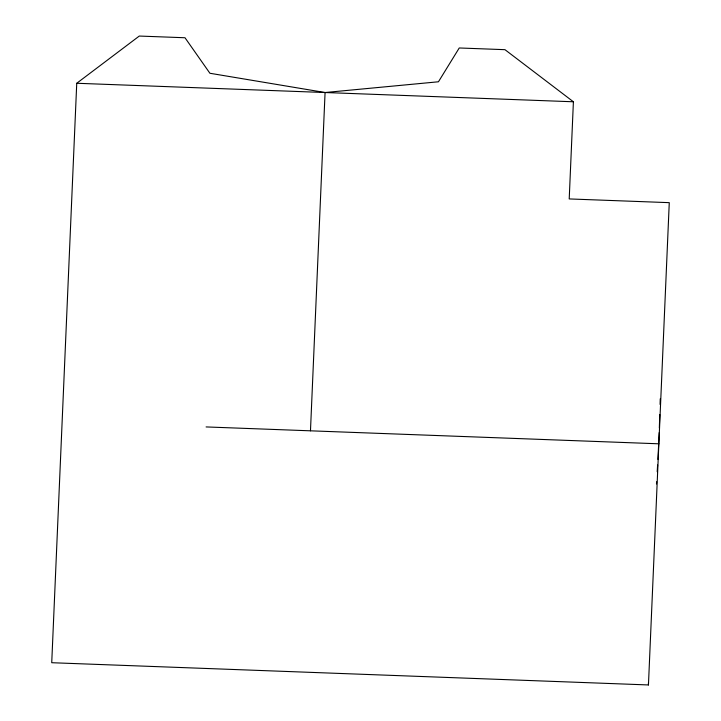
<?xml version="1.0" encoding="UTF-8"?>
<svg xmlns="http://www.w3.org/2000/svg" width="721" height="721" viewBox="0 0 721 721"><rect width="100%" height="100%" fill="white"/><g stroke="black" fill="none" stroke-linecap="round" stroke-linejoin="round"><path stroke-width="1.08" d="M657.931 459.421L659.21 432.555M659.345 428.058L659.76 414.557M660.075 404.436L660.247 398.812M76.741 83.266L51.732 662.716L648.449 684.95L669.268 202.655L569.211 198.933L573.402 101.778L504.961 49.677L459.25 47.974L438.449 81.779L325.072 92.522L209.91 73.263L185 37.753L139.288 36.05L76.741 83.266L573.402 101.778M310.472 430.825L325.072 92.522M656.48 483.971L656.615 481.745M657.21 471.696L657.606 465.009M206.098 426.931L658.859 443.803M648.449 682.706L648.449 684.95"/></g></svg>
